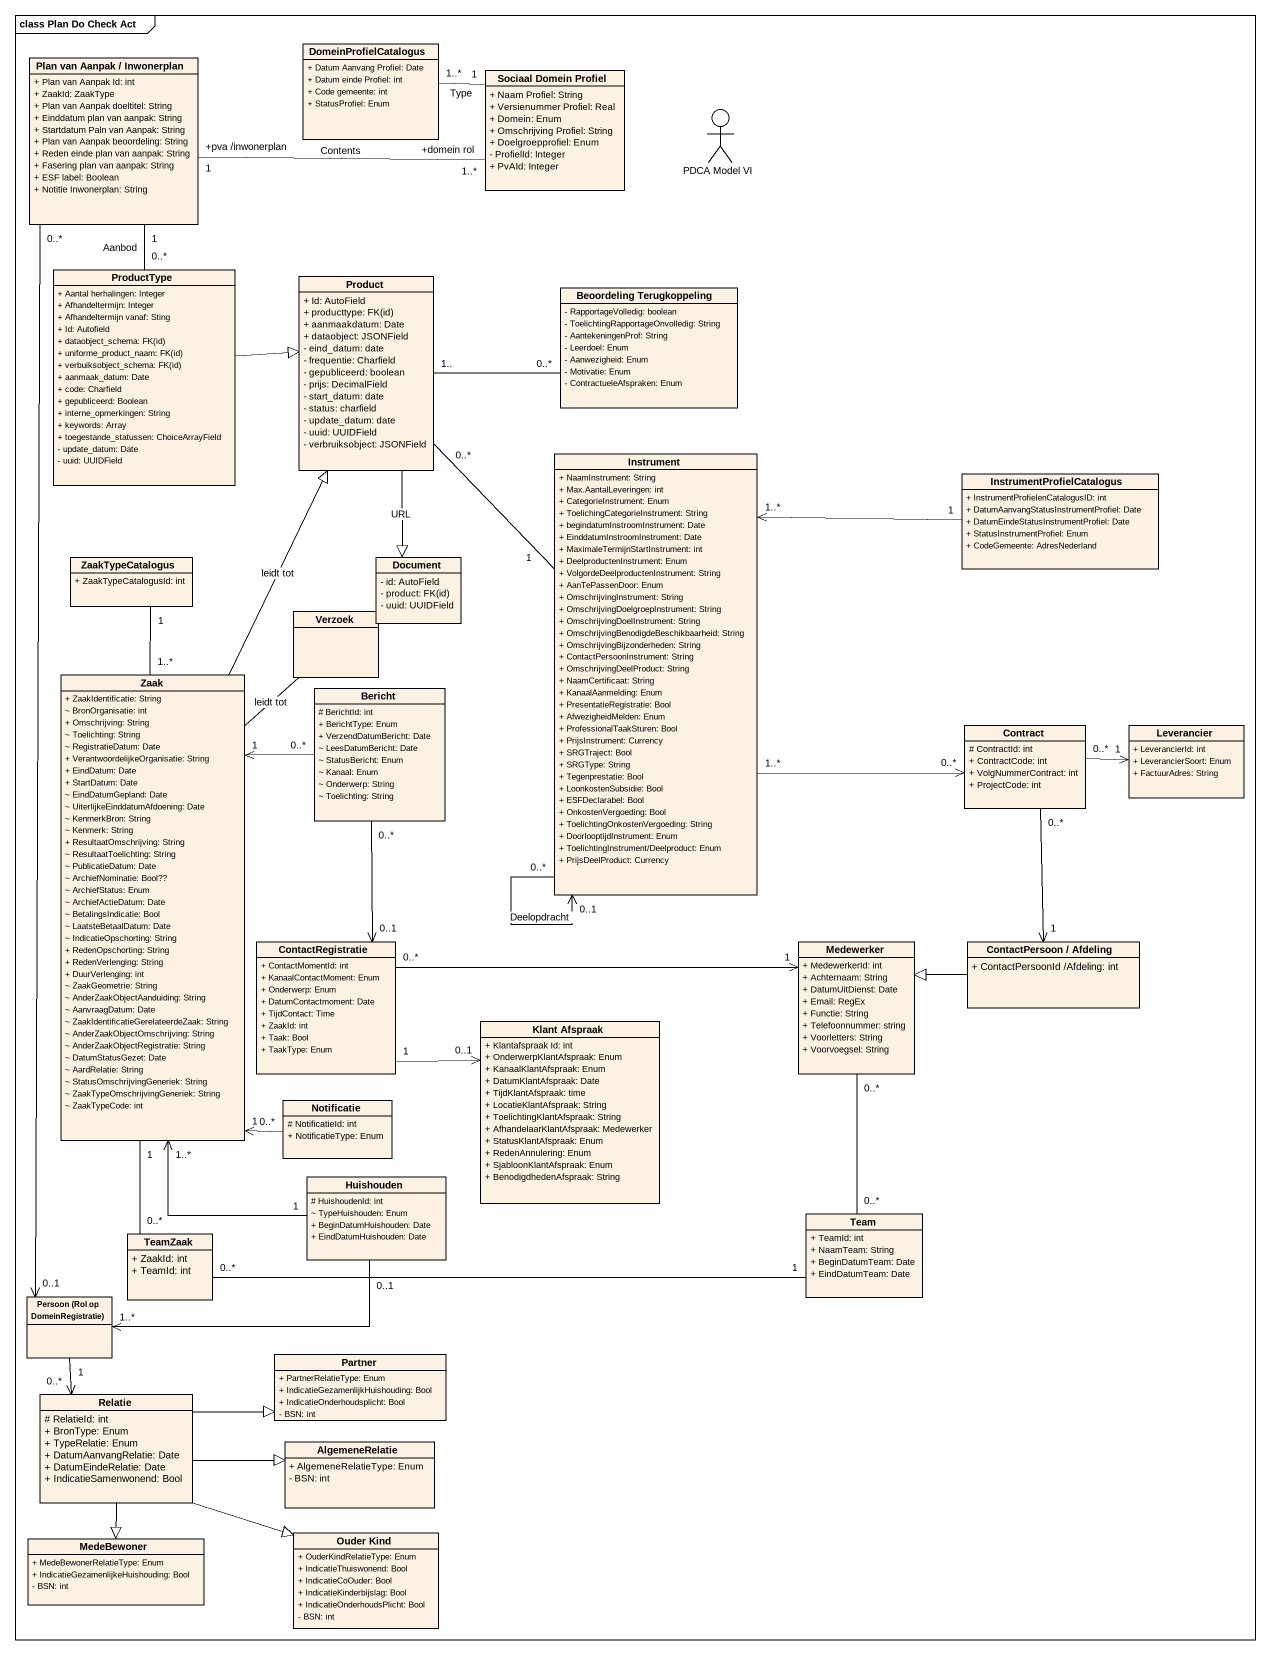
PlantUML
@startuml
mainframe class Plan Do Check Act
allowmixing
hide circle
hide empty members
skinparam classAttributeIconSize 0
class "Plan van Aanpak / Inwonerplan" as Plan_van_Aanpak_Inwonerplan {
  + Plan van Aanpak Id: int
  + ZaakId: ZaakType
  + Plan van Aanpak doeltitel: String
  + Einddatum plan van aanpak: String
  + Startdatum Paln van Aanpak: String
  + Plan van Aanpak beoordeling: String
  + Reden einde plan van aanpak: String
  + Fasering plan van aanpak: String
  + ESF label: Boolean
  + Notitie Inwonerplan: String
}
class DomeinProfielCatalogus {
  + Datum Aanvang Profiel: Date
  + Datum einde Profiel: int
  + Code gemeente: int
  + StatusProfiel: Enum
}
class "Sociaal Domein Profiel" as Sociaal_Domein_Profiel {
  + Naam Profiel: String
  + Versienummer Profiel: Real
  + Domein: Enum
  + Omschrijving Profiel: String
  + Doelgroepprofiel: Enum
  - ProfielId: Integer
  + PvAId: Integer
}
actor "PDCA Model VI" as PDCA_Model_VI
class ProductType {
  + Aantal herhalingen: Integer
  + Afhandeltermijn: Integer
  + Afhandeltermijn vanaf: Sting
  + Id: Autofield
  {field} + dataobject_schema: FK(id)
  {field} + uniforme_product_naam: FK(id)
  {field} + verbuiksobject_schema: FK(id)
  + aanmaak_datum: Date
  + code: Charfield
  + gepubliceerd: Boolean
  + interne_opmerkingen: String
  + keywords: Array
  + toegestande_statussen: ChoiceArrayField
  - update_datum: Date
  - uuid: UUIDField
}
class Product {
  + Id: AutoField
  {field} + producttype: FK(id)
  + aanmaakdatum: Date
  + dataobject: JSONField
  - eind_datum: date
  - frequentie: Charfield
  - gepubliceerd: boolean
  - prijs: DecimalField
  - start_datum: date
  - status: charfield
  - update_datum: date
  - uuid: UUIDField
  - verbruiksobject: JSONField
}
class "Beoordeling Terugkoppeling" as Beoordeling_Terugkoppeling {
  - RapportageVolledig: boolean
  - ToelichtingRapportageOnvolledig: String
  - AantekeningenProf: String
  - Leerdoel: Enum
  - Aanwezigheid: Enum
  - Motivatie: Enum
  - ContractueleAfspraken: Enum
}
class Instrument {
  + NaamInstrument: String
  + Max.AantalLeveringen: int
  + CategorieInstrument: Enum
  + ToelichingCategorieInstrument: String
  + begindatumInstroomInstrument: Date
  + EinddatumInstroomInstrument: Date
  + MaximaleTermijnStartInstrument: int
  + DeelproductenInstrument: Enum
  + VolgordeDeelproductenInstrument: String
  + AanTePassenDoor: Enum
  + OmschrijvingInstrument: String
  + OmschrijvingDoelgroepInstrument: String
  + OmschrijvingDoelInstrument: String
  + OmschrijvingBenodigdeBeschikbaarheid: String
  + OmschrijvingBijzonderheden: String
  + ContactPersoonInstrument: String
  + OmschrijvingDeelProduct: String
  + NaamCertificaat: String
  + KanaalAanmelding: Enum
  + PresentatieRegistratie: Bool
  + AfwezigheidMelden: Enum
  + ProfessionalTaakSturen: Bool
  + PrijsInstrument: Currency
  + SRGTraject: Bool
  + SRGType: String
  + Tegenprestatie: Bool
  + LoonkostenSubsidie: Bool
  + ESFDeclarabel: Bool
  + OnkostenVergoeding: Bool
  + ToelichtingOnkostenVergoeding: String
  + DoorlooptijdInstrument: Enum
  + ToelichtingInstrument/Deelproduct: Enum
  + PrijsDeelProduct: Currency
}
class InstrumentProfielCatalogus {
  + InstrumentProfielenCatalogusID: int
  + DatumAanvangStatusInstrumentProfiel: Date
  + DatumEindeStatusInstrumentProfiel: Date
  + StatusInstrumentProfiel: Enum
  + CodeGemeente: AdresNederland
}
class ZaakTypeCatalogus {
  + ZaakTypeCatalogusId: int
}
class Document {
  - id: AutoField
  {field} - product: FK(id)
  - uuid: UUIDField
}
class Verzoek
class Zaak {
  + ZaakIdentificatie: String
  ~ BronOrganisatie: int
  + Omschrijving: String
  ~ Toelichting: String
  ~ RegistratieDatum: Date
  + VerantwoordelijkeOrganisatie: String
  + EindDatum: Date
  + StartDatum: Date
  ~ EindDatumGepland: Date
  ~ UiterlijkeEinddatumAfdoening: Date
  ~ KenmerkBron: String
  ~ Kenmerk: String
  + ResultaatOmschrijving: String
  ~ ResultaatToelichting: String
  ~ PublicatieDatum: Date
  ~ ArchiefNominatie: Bool??
  ~ ArchiefStatus: Enum
  ~ ArchiefActieDatum: Date
  ~ BetalingsIndicatie: Bool
  ~ LaatsteBetaalDatum: Date
  ~ IndicatieOpschorting: String
  + RedenOpschorting: String
  + RedenVerlenging: String
  + DuurVerlenging: int
  ~ ZaakGeometrie: String
  ~ AnderZaakObjectAanduiding: String
  ~ AanvraagDatum: Date
  ~ ZaakIdentificatieGerelateerdeZaak: String
  ~ AnderZaakObjectOmschrijving: String
  ~ AnderZaakObjectRegistratie: String
  ~ DatumStatusGezet: Date
  ~ AardRelatie: String
  ~ StatusOmschrijvingGeneriek: String
  ~ ZaakTypeOmschrijvingGeneriek: String
  ~ ZaakTypeCode: int
}
class Bericht {
  # BerichtId: int
  + BerichtType: Enum
  + VerzendDatumBericht: Date
  ~ LeesDatumBericht: Date
  ~ StatusBericht: Enum
  ~ Kanaal: Enum
  ~ Onderwerp: String
  ~ Toelichting: String
}
class Contract {
  # ContractId: int
  + ContractCode: int
  + VolgNummerContract: int
  + ProjectCode: int
}
class Leverancier {
  + LeverancierId: int
  + LeverancierSoort: Enum
  + FactuurAdres: String
}
class ContactRegistratie {
  + ContactMomentId: int
  + KanaalContactMoment: Enum
  + Onderwerp: Enum
  + DatumContactmoment: Date
  + TijdContact: Time
  + ZaakId: int
  + Taak: Bool
  + TaakType: Enum
}
class Medewerker {
  + MedewerkerId: int
  + Achternaam: String
  + DatumUitDienst: Date
  + Email: RegEx
  + Functie: String
  + Telefoonnummer: string
  + Voorletters: String
  + Voorvoegsel: String
}
class "ContactPersoon / Afdeling" as ContactPersoon_Afdeling {
  + ContactPersoonId /Afdeling: int
}
class "Klant Afspraak" as Klant_Afspraak {
  + Klantafspraak Id: int
  + OnderwerpKlantAfspraak: Enum
  + KanaalKlantAfspraak: Enum
  + DatumKlantAfspraak: Date
  + TijdKlantAfspraak: time
  + LocatieKlantAfspraak: String
  + ToelichtingKlantAfspraak: String
  + AfhandelaarKlantAfspraak: Medewerker
  + StatusKlantAfspraak: Enum
  + RedenAnnulering: Enum
  + SjabloonKlantAfspraak: Enum
  + BenodigdhedenAfspraak: String
}
class Notificatie {
  # NotificatieId: int
  + NotificatieType: Enum
}
class Huishouden {
  # HuishoudenId: int
  ~ TypeHuishouden: Enum
  + BeginDatumHuishouden: Date
  + EindDatumHuishouden: Date
}
class Team {
  + TeamId: int
  + NaamTeam: String
  + BeginDatumTeam: Date
  + EindDatumTeam: Date
}
class TeamZaak {
  + ZaakId: int
  + TeamId: int
}
class "Persoon (Rol op DomeinRegistratie)" as Persoon_Rol_op
class Partner {
  + PartnerRelatieType: Enum
  + IndicatieGezamenlijkHuishouding: Bool
  + IndicatieOnderhoudsplicht: Bool
  - BSN: int
}
class Relatie {
  # RelatieId: int
  + BronType: Enum
  + TypeRelatie: Enum
  + DatumAanvangRelatie: Date
  + DatumEindeRelatie: Date
  + IndicatieSamenwonend: Bool
}
class AlgemeneRelatie {
  + AlgemeneRelatieType: Enum
  - BSN: int
}
class MedeBewoner {
  + MedeBewonerRelatieType: Enum
  + IndicatieGezamenlijkeHuishouding: Bool
  - BSN: int
}
class "Ouder Kind" as Ouder_Kind {
  + OuderKindRelatieType: Enum
  + IndicatieThuiswonend: Bool
  + IndicatieCoOuder: Bool
  + IndicatieKinderbijslag: Bool
  + IndicatieOnderhoudsPlicht: Bool
  - BSN: int
}
Plan_van_Aanpak_Inwonerplan "+pva /inwonerplan\n1" -right- "+domein rol\n1..*" Sociaal_Domein_Profiel : Contents
Plan_van_Aanpak_Inwonerplan "1" -- "0..*" ProductType : Aanbod
Plan_van_Aanpak_Inwonerplan "0..*" --> "0..1" Persoon_Rol_op
Sociaal_Domein_Profiel "1" -left- "1..*" DomeinProfielCatalogus : Type
ProductType -right-|> Product
Product "0..*" -- "1" Instrument
Product --|> Document : URL
Beoordeling_Terugkoppeling "0..*" -left- "1.." Product
Instrument "0..*" --> "0..1" Instrument : Deelopdracht
Instrument "1..*" -right-> "0..*" Contract
InstrumentProfielCatalogus "1" -left-> "1..*" Instrument
ZaakTypeCatalogus "1" -- "1..*" Zaak
Verzoek -- Zaak : leidt tot
Zaak -up-|> Product : leidt tot
Zaak "1" -- "0..*" TeamZaak
Bericht "0..*" --> "1" Zaak
Bericht "0..*" --> "0..1" ContactRegistratie
Contract "0..*" -right-> "1" Leverancier
Contract "0..*" --> "1" ContactPersoon_Afdeling
ContactRegistratie "0..*" -right-> "1" Medewerker
ContactRegistratie "1" -right-> "0..1" Klant_Afspraak
Medewerker "0..*" -- "0..*" Team
ContactPersoon_Afdeling -left-|> Medewerker
Notificatie "0..*" -up-> "1" Zaak
Huishouden "1" -up-> "1..*" Zaak
Huishouden "0..1" -left-> "1..*" Persoon_Rol_op
Team "1" -left- "0..*" TeamZaak
Persoon_Rol_op "1" --> "0..*" Relatie
Relatie -right-|> Partner
Relatie -right-|> AlgemeneRelatie
Relatie --|> MedeBewoner
Relatie -right-|> Ouder_Kind
@enduml
